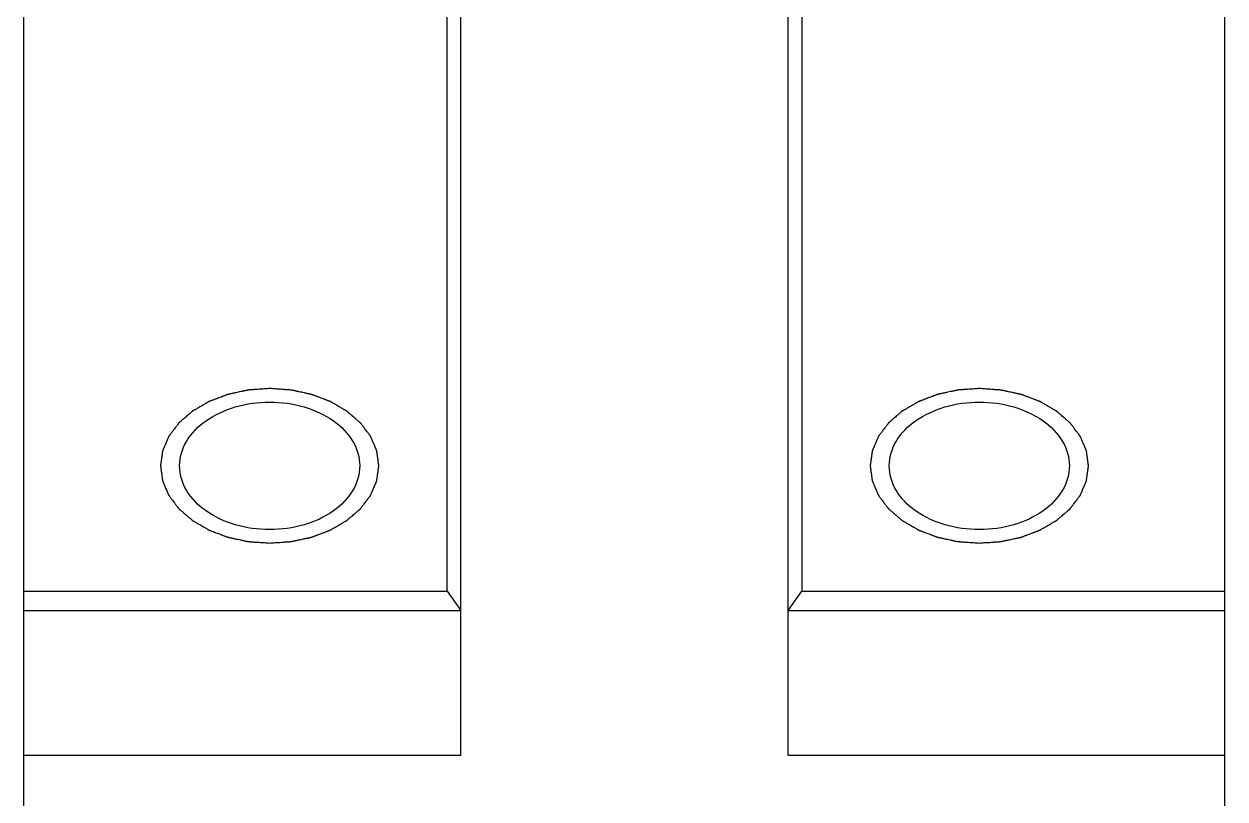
# Model space of a CAD drawing. Header units: millimetres. Extents: x 0 to 594, y 0 to 420.
# Drawn here: x 491.91 to 502.91, y 374.19 to 381.28 of the extents above; entities that cross this region are included whole.
import ezdxf

# ---------------------------------------------------------------- set-up
doc = ezdxf.new("R2010")
doc.units = ezdxf.units.MM
doc.header["$LTSCALE"] = 32.67
doc.layers.get('0').update_dxf_attribs({"linetype": 'CONTINUOUS'})
doc.layers.add('AXIS', color=7, linetype='CONTINUOUS')

msp = doc.modelspace()

# ---------------------------------------------------------------- linework, layer by layer
at = {"color": 7, "linetype": 'CONTINUOUS'}
for p, q in [((491.914, 332.038), (491.914, 388.373)), ((495.789, 376.087), (495.789, 388.373)), ((499.039, 388.373), (499.039, 376.087)), ((502.914, 332.038), (502.914, 388.373)), ((495.914, 374.584), (495.914, 388.284)), ((498.914, 374.584), (498.914, 388.284)), ((491.914, 376.087), (495.789, 376.087)), ((495.789, 376.087), (495.914, 375.91)), ((498.914, 375.91), (499.039, 376.087)), ((499.039, 376.087), (502.914, 376.087)), ((491.914, 375.91), (495.914, 375.91)), ((498.914, 375.91), (502.914, 375.91)), ((495.914, 374.584), (491.914, 374.584)), ((502.914, 374.584), (498.914, 374.584))]:
    msp.add_line(p, q, dxfattribs=at)
at = {"color": 2, "linetype": 'CONTINUOUS'}
for points in [[(494.164, 377.943), (494.148, 377.942), (494.124, 377.94), (494.091, 377.938), (494.067, 377.936), (494.047, 377.935), (494.031, 377.934), (494.019, 377.933), (494.006, 377.932), (493.996, 377.931), (493.988, 377.931), (493.983, 377.93), (493.979, 377.93), (493.976, 377.93), (493.974, 377.93), (493.972, 377.93), (493.97, 377.93), (493.969, 377.929), (493.967, 377.929), (493.964, 377.928), (493.961, 377.928), (493.957, 377.927), (493.952, 377.926), (493.945, 377.924), (493.935, 377.922), (493.923, 377.919), (493.912, 377.917), (493.896, 377.914), (493.877, 377.91), (493.857, 377.905), (493.842, 377.902), (493.83, 377.9), (493.818, 377.897), (493.808, 377.895), (493.801, 377.893), (493.796, 377.892), (493.792, 377.891), (493.789, 377.891), (493.787, 377.89), (493.785, 377.89), (493.784, 377.89), (493.783, 377.89), (493.782, 377.889), (493.782, 377.889), (493.78, 377.888), (493.778, 377.888), (493.775, 377.887), (493.771, 377.885), (493.767, 377.883), (493.76, 377.881), (493.751, 377.877), (493.74, 377.873), (493.729, 377.869), (493.715, 377.864), (493.697, 377.857), (493.679, 377.85), (493.665, 377.845), (493.654, 377.841), (493.643, 377.837), (493.634, 377.834), (493.627, 377.831), (493.622, 377.829), (493.619, 377.828), (493.616, 377.827), (493.614, 377.826), (493.612, 377.825), (493.612, 377.825), (493.611, 377.825), (493.61, 377.824), (493.609, 377.824), (493.608, 377.823), (493.606, 377.822), (493.604, 377.821), (493.6, 377.819), (493.596, 377.816), (493.59, 377.813), (493.582, 377.808), (493.572, 377.803), (493.563, 377.797), (493.55, 377.79), (493.534, 377.78), (493.518, 377.771), (493.505, 377.764), (493.496, 377.758), (493.486, 377.752), (493.478, 377.748), (493.472, 377.744), (493.468, 377.742), (493.464, 377.74), (493.462, 377.739), (493.46, 377.737), (493.459, 377.737), (493.458, 377.736), (493.457, 377.736), (493.457, 377.735), (493.456, 377.735), (493.455, 377.734), (493.453, 377.732), (493.451, 377.731), (493.449, 377.729), (493.445, 377.726), (493.44, 377.721), (493.434, 377.716), (493.426, 377.709), (493.418, 377.702), (493.408, 377.694), (493.395, 377.682), (493.382, 377.671), (493.372, 377.663), (493.364, 377.656), (493.356, 377.649), (493.35, 377.644), (493.345, 377.639), (493.342, 377.636), (493.339, 377.634), (493.337, 377.633), (493.335, 377.631), (493.334, 377.63), (493.334, 377.63), (493.333, 377.629), (493.333, 377.629), (493.332, 377.628), (493.332, 377.627), (493.33, 377.625), (493.329, 377.623), (493.327, 377.621), (493.325, 377.618), (493.321, 377.613), (493.316, 377.606), (493.31, 377.599), (493.304, 377.591), (493.297, 377.581), (493.287, 377.568), (493.278, 377.556), (493.27, 377.546), (493.264, 377.538), (493.258, 377.53), (493.253, 377.524), (493.25, 377.519), (493.247, 377.516), (493.245, 377.513), (493.244, 377.511), (493.243, 377.51), (493.242, 377.509), (493.241, 377.508), (493.241, 377.508), (493.241, 377.507), (493.24, 377.506), (493.24, 377.505), (493.239, 377.503), (493.238, 377.501), (493.237, 377.499), (493.236, 377.495), (493.233, 377.49), (493.23, 377.483), (493.227, 377.475), (493.223, 377.466), (493.218, 377.455), (493.212, 377.442), (493.207, 377.428), (493.202, 377.417), (493.198, 377.409), (493.195, 377.4), (493.192, 377.393), (493.189, 377.388), (493.188, 377.385), (493.187, 377.382), (493.186, 377.38), (493.185, 377.378), (493.184, 377.377), (493.184, 377.376), (493.184, 377.376), (493.184, 377.375), (493.184, 377.374), (493.184, 377.373), (493.183, 377.371), (493.183, 377.369), (493.183, 377.366), (493.182, 377.362), (493.181, 377.357), (493.18, 377.349), (493.179, 377.341), (493.178, 377.332), (493.176, 377.32), (493.174, 377.306), (493.172, 377.291), (493.17, 377.279), (493.169, 377.271), (493.168, 377.262), (493.167, 377.255), (493.166, 377.249), (493.166, 377.245), (493.165, 377.242), (493.165, 377.24), (493.165, 377.238), (493.164, 377.237), (493.164, 377.236), (493.164, 377.236), (493.164, 377.235), (493.164, 377.235), (493.165, 377.233), (493.165, 377.232), (493.165, 377.229), (493.166, 377.227), (493.166, 377.223), (493.167, 377.217), (493.168, 377.21), (493.169, 377.201), (493.17, 377.193), (493.172, 377.181), (493.174, 377.167), (493.176, 377.153), (493.177, 377.141), (493.178, 377.133), (493.18, 377.124), (493.181, 377.117), (493.181, 377.111), (493.182, 377.108), (493.182, 377.105), (493.183, 377.103), (493.183, 377.101), (493.183, 377.1), (493.183, 377.099), (493.183, 377.098), (493.183, 377.098), (493.184, 377.097), (493.184, 377.096), (493.185, 377.094), (493.186, 377.092), (493.187, 377.09), (493.189, 377.086), (493.191, 377.081), (493.194, 377.074), (493.197, 377.065), (493.201, 377.057), (493.206, 377.046), (493.211, 377.032), (493.217, 377.019), (493.222, 377.008), (493.226, 376.999), (493.229, 376.991), (493.232, 376.984), (493.234, 376.979), (493.236, 376.975), (493.237, 376.973), (493.238, 376.97), (493.239, 376.969), (493.239, 376.968), (493.239, 376.967), (493.24, 376.966), (493.24, 376.966), (493.24, 376.965), (493.241, 376.964), (493.243, 376.963), (493.244, 376.961), (493.246, 376.958), (493.248, 376.955), (493.252, 376.95), (493.257, 376.944), (493.263, 376.936), (493.268, 376.928), (493.276, 376.918), (493.285, 376.905), (493.295, 376.893), (493.303, 376.883), (493.308, 376.875), (493.314, 376.867), (493.319, 376.861), (493.323, 376.856), (493.325, 376.853), (493.327, 376.85), (493.328, 376.848), (493.33, 376.847), (493.33, 376.846), (493.331, 376.845), (493.331, 376.844), (493.332, 376.844), (493.332, 376.844), (493.334, 376.843), (493.335, 376.841), (493.337, 376.839), (493.34, 376.837), (493.343, 376.834), (493.348, 376.83), (493.355, 376.824), (493.363, 376.817), (493.371, 376.811), (493.381, 376.801), (493.394, 376.79), (493.407, 376.779), (493.418, 376.77), (493.426, 376.763), (493.434, 376.756), (493.44, 376.751), (493.445, 376.746), (493.449, 376.743), (493.451, 376.741), (493.453, 376.739), (493.455, 376.738), (493.456, 376.737), (493.457, 376.736), (493.457, 376.736), (493.458, 376.735), (493.458, 376.735), (493.46, 376.734), (493.462, 376.733), (493.464, 376.732), (493.467, 376.73), (493.471, 376.728), (493.478, 376.724), (493.485, 376.719), (493.495, 376.714), (493.504, 376.708), (493.517, 376.701), (493.533, 376.692), (493.548, 376.683), (493.561, 376.676), (493.57, 376.67), (493.58, 376.665), (493.587, 376.66), (493.594, 376.656), (493.598, 376.654), (493.601, 376.652), (493.603, 376.651), (493.605, 376.65), (493.607, 376.649), (493.607, 376.649), (493.608, 376.648), (493.609, 376.648), (493.609, 376.648), (493.611, 376.647), (493.613, 376.646), (493.616, 376.645), (493.62, 376.644), (493.624, 376.642), (493.631, 376.639), (493.64, 376.636), (493.651, 376.632), (493.662, 376.628), (493.676, 376.622), (493.694, 376.616), (493.712, 376.609), (493.726, 376.603), (493.737, 376.599), (493.748, 376.595), (493.757, 376.592), (493.764, 376.589), (493.768, 376.587), (493.772, 376.586), (493.775, 376.585), (493.777, 376.584), (493.778, 376.584), (493.779, 376.583), (493.78, 376.583), (493.781, 376.583), (493.782, 376.583), (493.783, 376.582), (493.786, 376.582), (493.789, 376.581), (493.793, 376.58), (493.797, 376.579), (493.805, 376.578), (493.815, 376.575), (493.827, 376.573), (493.838, 376.57), (493.854, 376.567), (493.873, 376.563), (493.893, 376.559), (493.908, 376.555), (493.92, 376.553), (493.932, 376.55), (493.941, 376.548), (493.949, 376.546), (493.954, 376.545), (493.958, 376.545), (493.961, 376.544), (493.963, 376.543), (493.965, 376.543), (493.967, 376.543), (493.968, 376.543), (493.97, 376.542), (493.973, 376.542), (493.976, 376.542), (493.98, 376.542), (493.985, 376.541), (493.993, 376.541), (494.004, 376.54), (494.016, 376.539), (494.028, 376.538), (494.045, 376.537), (494.065, 376.536), (494.09, 376.534), (494.123, 376.532), (494.148, 376.53), (494.164, 376.529)], [(494.164, 376.529), (494.18, 376.53), (494.205, 376.532), (494.237, 376.534), (494.261, 376.535), (494.282, 376.537), (494.298, 376.538), (494.31, 376.539), (494.322, 376.54), (494.332, 376.54), (494.34, 376.541), (494.345, 376.541), (494.349, 376.542), (494.352, 376.542), (494.355, 376.542), (494.357, 376.542), (494.358, 376.542), (494.36, 376.543), (494.362, 376.543), (494.364, 376.543), (494.367, 376.544), (494.371, 376.545), (494.376, 376.546), (494.384, 376.548), (494.393, 376.55), (494.405, 376.552), (494.417, 376.555), (494.432, 376.558), (494.452, 376.562), (494.471, 376.566), (494.487, 376.57), (494.499, 376.572), (494.51, 376.575), (494.52, 376.577), (494.528, 376.578), (494.533, 376.579), (494.537, 376.58), (494.539, 376.581), (494.542, 376.581), (494.544, 376.582), (494.545, 376.582), (494.545, 376.582), (494.546, 376.582), (494.547, 376.583), (494.548, 376.583), (494.551, 376.584), (494.553, 376.585), (494.557, 376.586), (494.561, 376.588), (494.569, 376.591), (494.578, 376.594), (494.588, 376.598), (494.599, 376.602), (494.613, 376.608), (494.631, 376.614), (494.649, 376.621), (494.664, 376.627), (494.675, 376.631), (494.685, 376.635), (494.694, 376.638), (494.701, 376.641), (494.706, 376.642), (494.71, 376.644), (494.712, 376.645), (494.714, 376.646), (494.716, 376.646), (494.717, 376.647), (494.718, 376.647), (494.718, 376.647), (494.719, 376.648), (494.72, 376.648), (494.722, 376.65), (494.725, 376.651), (494.728, 376.653), (494.732, 376.655), (494.738, 376.659), (494.746, 376.664), (494.756, 376.669), (494.766, 376.675), (494.778, 376.682), (494.794, 376.691), (494.81, 376.701), (494.823, 376.708), (494.833, 376.714), (494.842, 376.719), (494.851, 376.724), (494.857, 376.727), (494.861, 376.73), (494.864, 376.732), (494.867, 376.733), (494.869, 376.734), (494.87, 376.735), (494.871, 376.735), (494.871, 376.736), (494.872, 376.736), (494.872, 376.737), (494.874, 376.738), (494.875, 376.739), (494.877, 376.741), (494.88, 376.743), (494.883, 376.746), (494.888, 376.75), (494.895, 376.756), (494.902, 376.762), (494.91, 376.769), (494.92, 376.778), (494.933, 376.789), (494.946, 376.8), (494.956, 376.809), (494.964, 376.816), (494.972, 376.822), (494.978, 376.828), (494.984, 376.832), (494.987, 376.835), (494.989, 376.837), (494.991, 376.839), (494.993, 376.841), (494.994, 376.841), (494.995, 376.842), (494.995, 376.842), (494.996, 376.843), (494.996, 376.844), (494.997, 376.845), (494.998, 376.846), (495, 376.848), (495.001, 376.851), (495.004, 376.854), (495.008, 376.859), (495.012, 376.865), (495.018, 376.873), (495.024, 376.88), (495.032, 376.891), (495.041, 376.903), (495.051, 376.916), (495.059, 376.926), (495.064, 376.934), (495.07, 376.941), (495.075, 376.948), (495.079, 376.953), (495.081, 376.956), (495.083, 376.958), (495.085, 376.96), (495.086, 376.962), (495.087, 376.963), (495.087, 376.964), (495.087, 376.964), (495.088, 376.965), (495.088, 376.965), (495.088, 376.966), (495.089, 376.968), (495.09, 376.97), (495.091, 376.973), (495.093, 376.976), (495.095, 376.982), (495.098, 376.989), (495.102, 376.997), (495.105, 377.005), (495.11, 377.016), (495.116, 377.03), (495.122, 377.044), (495.127, 377.055), (495.13, 377.063), (495.134, 377.071), (495.137, 377.078), (495.139, 377.084), (495.141, 377.087), (495.142, 377.09), (495.143, 377.092), (495.143, 377.094), (495.144, 377.095), (495.144, 377.096), (495.145, 377.096), (495.145, 377.097), (495.145, 377.097), (495.145, 377.099), (495.145, 377.1), (495.145, 377.103), (495.146, 377.106), (495.146, 377.109), (495.147, 377.115), (495.148, 377.122), (495.149, 377.131), (495.151, 377.14), (495.152, 377.151), (495.154, 377.166), (495.156, 377.18), (495.158, 377.192), (495.159, 377.201), (495.161, 377.21), (495.162, 377.217), (495.162, 377.223), (495.163, 377.226), (495.163, 377.229), (495.164, 377.231), (495.164, 377.233), (495.164, 377.235), (495.164, 377.235), (495.164, 377.236), (495.164, 377.236), (495.164, 377.237), (495.164, 377.238), (495.164, 377.24), (495.163, 377.242), (495.163, 377.245), (495.162, 377.249), (495.162, 377.254), (495.161, 377.262), (495.159, 377.27), (495.158, 377.279), (495.157, 377.29), (495.155, 377.304), (495.153, 377.319), (495.151, 377.33), (495.15, 377.339), (495.149, 377.347), (495.148, 377.355), (495.147, 377.36), (495.146, 377.364), (495.146, 377.367), (495.146, 377.369), (495.146, 377.371), (495.145, 377.372), (495.145, 377.373), (495.145, 377.373), (495.145, 377.374), (495.145, 377.374), (495.144, 377.376), (495.143, 377.377), (495.143, 377.379), (495.141, 377.382), (495.14, 377.386), (495.138, 377.391), (495.135, 377.398), (495.131, 377.406), (495.128, 377.414), (495.123, 377.425), (495.117, 377.439), (495.111, 377.453), (495.106, 377.464), (495.103, 377.472), (495.099, 377.481), (495.096, 377.487), (495.094, 377.493), (495.093, 377.496), (495.091, 377.499), (495.091, 377.501), (495.09, 377.503), (495.089, 377.504), (495.089, 377.505), (495.089, 377.505), (495.088, 377.506), (495.088, 377.506), (495.087, 377.507), (495.086, 377.509), (495.084, 377.511), (495.083, 377.514), (495.08, 377.517), (495.076, 377.522), (495.072, 377.528), (495.066, 377.536), (495.06, 377.543), (495.052, 377.554), (495.043, 377.566), (495.033, 377.579), (495.026, 377.589), (495.02, 377.597), (495.014, 377.604), (495.01, 377.611), (495.006, 377.616), (495.003, 377.619), (495.001, 377.621), (495, 377.623), (494.999, 377.625), (494.998, 377.626), (494.997, 377.627), (494.997, 377.627), (494.997, 377.628), (494.996, 377.628), (494.995, 377.629), (494.993, 377.631), (494.991, 377.632), (494.989, 377.634), (494.985, 377.637), (494.98, 377.642), (494.974, 377.648), (494.966, 377.654), (494.958, 377.661), (494.947, 377.67), (494.934, 377.681), (494.921, 377.693), (494.911, 377.702), (494.903, 377.709), (494.895, 377.715), (494.888, 377.721), (494.883, 377.726), (494.88, 377.728), (494.877, 377.731), (494.875, 377.732), (494.874, 377.734), (494.872, 377.735), (494.872, 377.735), (494.871, 377.736), (494.871, 377.736), (494.87, 377.737), (494.869, 377.737), (494.867, 377.739), (494.864, 377.74), (494.861, 377.742), (494.857, 377.744), (494.851, 377.748), (494.843, 377.752), (494.834, 377.758), (494.824, 377.763), (494.812, 377.77), (494.796, 377.78), (494.78, 377.789), (494.768, 377.796), (494.758, 377.802), (494.749, 377.807), (494.741, 377.812), (494.735, 377.815), (494.731, 377.817), (494.728, 377.819), (494.725, 377.821), (494.723, 377.822), (494.722, 377.823), (494.721, 377.823), (494.721, 377.823), (494.72, 377.824), (494.719, 377.824), (494.717, 377.825), (494.715, 377.825), (494.712, 377.826), (494.709, 377.828), (494.704, 377.83), (494.697, 377.832), (494.688, 377.836), (494.678, 377.84), (494.667, 377.844), (494.652, 377.849), (494.635, 377.856), (494.617, 377.863), (494.602, 377.868), (494.592, 377.872), (494.581, 377.876), (494.572, 377.88), (494.565, 377.883), (494.56, 377.884), (494.557, 377.886), (494.554, 377.887), (494.552, 377.887), (494.55, 377.888), (494.549, 377.888), (494.549, 377.889), (494.548, 377.889), (494.547, 377.889), (494.545, 377.889), (494.543, 377.89), (494.54, 377.891), (494.536, 377.891), (494.531, 377.892), (494.523, 377.894), (494.514, 377.896), (494.502, 377.899), (494.49, 377.901), (494.475, 377.905), (494.455, 377.909), (494.436, 377.913), (494.42, 377.916), (494.409, 377.919), (494.397, 377.921), (494.387, 377.924), (494.379, 377.925), (494.375, 377.926), (494.371, 377.927), (494.368, 377.928), (494.365, 377.928), (494.363, 377.929), (494.362, 377.929), (494.36, 377.929), (494.358, 377.929), (494.356, 377.929), (494.353, 377.93), (494.348, 377.93), (494.343, 377.93), (494.335, 377.931), (494.325, 377.932), (494.312, 377.932), (494.3, 377.933), (494.284, 377.934), (494.263, 377.936), (494.238, 377.938), (494.205, 377.94), (494.181, 377.942), (494.164, 377.943)], [(500.664, 377.943), (500.648, 377.942), (500.624, 377.94), (500.591, 377.938), (500.567, 377.936), (500.547, 377.935), (500.531, 377.934), (500.519, 377.933), (500.506, 377.932), (500.496, 377.931), (500.488, 377.931), (500.483, 377.93), (500.479, 377.93), (500.476, 377.93), (500.474, 377.93), (500.472, 377.93), (500.47, 377.93), (500.469, 377.929), (500.467, 377.929), (500.464, 377.928), (500.461, 377.928), (500.457, 377.927), (500.452, 377.926), (500.445, 377.924), (500.435, 377.922), (500.423, 377.919), (500.412, 377.917), (500.396, 377.914), (500.377, 377.91), (500.357, 377.905), (500.342, 377.902), (500.33, 377.9), (500.318, 377.897), (500.308, 377.895), (500.301, 377.893), (500.296, 377.892), (500.292, 377.891), (500.289, 377.891), (500.287, 377.89), (500.285, 377.89), (500.284, 377.89), (500.283, 377.89), (500.282, 377.889), (500.282, 377.889), (500.28, 377.888), (500.278, 377.888), (500.275, 377.887), (500.271, 377.885), (500.267, 377.883), (500.26, 377.881), (500.251, 377.877), (500.24, 377.873), (500.229, 377.869), (500.215, 377.864), (500.197, 377.857), (500.179, 377.85), (500.165, 377.845), (500.154, 377.841), (500.143, 377.837), (500.134, 377.834), (500.127, 377.831), (500.122, 377.829), (500.119, 377.828), (500.116, 377.827), (500.114, 377.826), (500.112, 377.825), (500.112, 377.825), (500.111, 377.825), (500.11, 377.824), (500.109, 377.824), (500.108, 377.823), (500.106, 377.822), (500.104, 377.821), (500.1, 377.819), (500.096, 377.816), (500.09, 377.813), (500.082, 377.808), (500.072, 377.803), (500.063, 377.797), (500.05, 377.79), (500.034, 377.78), (500.018, 377.771), (500.005, 377.764), (499.996, 377.758), (499.986, 377.752), (499.978, 377.748), (499.972, 377.744), (499.968, 377.742), (499.964, 377.74), (499.962, 377.739), (499.96, 377.737), (499.959, 377.737), (499.958, 377.736), (499.957, 377.736), (499.957, 377.735), (499.956, 377.735), (499.955, 377.734), (499.953, 377.732), (499.951, 377.731), (499.949, 377.729), (499.945, 377.726), (499.94, 377.721), (499.934, 377.716), (499.926, 377.709), (499.918, 377.702), (499.908, 377.694), (499.895, 377.682), (499.882, 377.671), (499.872, 377.663), (499.864, 377.656), (499.856, 377.649), (499.85, 377.644), (499.845, 377.639), (499.842, 377.636), (499.839, 377.634), (499.837, 377.633), (499.835, 377.631), (499.834, 377.63), (499.834, 377.63), (499.833, 377.629), (499.833, 377.629), (499.832, 377.628), (499.832, 377.627), (499.83, 377.625), (499.829, 377.623), (499.827, 377.621), (499.825, 377.618), (499.821, 377.613), (499.816, 377.606), (499.81, 377.599), (499.804, 377.591), (499.797, 377.581), (499.787, 377.568), (499.778, 377.556), (499.77, 377.546), (499.764, 377.538), (499.758, 377.53), (499.753, 377.524), (499.75, 377.519), (499.747, 377.516), (499.745, 377.513), (499.744, 377.511), (499.743, 377.51), (499.742, 377.509), (499.741, 377.508), (499.741, 377.508), (499.741, 377.507), (499.74, 377.506), (499.74, 377.505), (499.739, 377.503), (499.738, 377.501), (499.737, 377.499), (499.736, 377.495), (499.733, 377.49), (499.73, 377.483), (499.727, 377.475), (499.723, 377.466), (499.718, 377.455), (499.712, 377.442), (499.707, 377.428), (499.702, 377.417), (499.698, 377.409), (499.695, 377.4), (499.692, 377.393), (499.689, 377.388), (499.688, 377.385), (499.687, 377.382), (499.686, 377.38), (499.685, 377.378), (499.684, 377.377), (499.684, 377.376), (499.684, 377.376), (499.684, 377.375), (499.684, 377.374), (499.684, 377.373), (499.683, 377.371), (499.683, 377.369), (499.683, 377.366), (499.682, 377.362), (499.681, 377.357), (499.68, 377.349), (499.679, 377.341), (499.678, 377.332), (499.676, 377.32), (499.674, 377.306), (499.672, 377.291), (499.67, 377.279), (499.669, 377.271), (499.668, 377.262), (499.667, 377.255), (499.666, 377.249), (499.666, 377.245), (499.665, 377.242), (499.665, 377.24), (499.665, 377.238), (499.664, 377.237), (499.664, 377.236), (499.664, 377.236), (499.664, 377.235), (499.664, 377.235), (499.665, 377.233), (499.665, 377.232), (499.665, 377.229), (499.666, 377.227), (499.666, 377.223), (499.667, 377.217), (499.668, 377.21), (499.669, 377.201), (499.67, 377.193), (499.672, 377.181), (499.674, 377.167), (499.676, 377.153), (499.677, 377.141), (499.678, 377.133), (499.68, 377.124), (499.681, 377.117), (499.681, 377.111), (499.682, 377.108), (499.682, 377.105), (499.683, 377.103), (499.683, 377.101), (499.683, 377.1), (499.683, 377.099), (499.683, 377.098), (499.683, 377.098), (499.684, 377.097), (499.684, 377.096), (499.685, 377.094), (499.686, 377.092), (499.687, 377.09), (499.689, 377.086), (499.691, 377.081), (499.694, 377.074), (499.697, 377.065), (499.701, 377.057), (499.706, 377.046), (499.711, 377.032), (499.717, 377.019), (499.722, 377.008), (499.726, 376.999), (499.729, 376.991), (499.732, 376.984), (499.734, 376.979), (499.736, 376.975), (499.737, 376.973), (499.738, 376.97), (499.739, 376.969), (499.739, 376.968), (499.739, 376.967), (499.74, 376.966), (499.74, 376.966), (499.74, 376.965), (499.741, 376.964), (499.743, 376.963), (499.744, 376.961), (499.746, 376.958), (499.748, 376.955), (499.752, 376.95), (499.757, 376.944), (499.763, 376.936), (499.768, 376.928), (499.776, 376.918), (499.785, 376.905), (499.795, 376.893), (499.803, 376.883), (499.808, 376.875), (499.814, 376.867), (499.819, 376.861), (499.823, 376.856), (499.825, 376.853), (499.827, 376.85), (499.828, 376.848), (499.83, 376.847), (499.83, 376.846), (499.831, 376.845), (499.831, 376.844), (499.832, 376.844), (499.832, 376.844), (499.834, 376.843), (499.835, 376.841), (499.837, 376.839), (499.84, 376.837), (499.843, 376.834), (499.848, 376.83), (499.855, 376.824), (499.863, 376.817), (499.871, 376.811), (499.881, 376.801), (499.894, 376.79), (499.907, 376.779), (499.918, 376.77), (499.926, 376.763), (499.934, 376.756), (499.94, 376.751), (499.945, 376.746), (499.949, 376.743), (499.951, 376.741), (499.953, 376.739), (499.955, 376.738), (499.956, 376.737), (499.957, 376.736), (499.957, 376.736), (499.958, 376.735), (499.958, 376.735), (499.96, 376.734), (499.962, 376.733), (499.964, 376.732), (499.967, 376.73), (499.971, 376.728), (499.978, 376.724), (499.985, 376.719), (499.995, 376.714), (500.004, 376.708), (500.017, 376.701), (500.033, 376.692), (500.048, 376.683), (500.061, 376.676), (500.07, 376.67), (500.08, 376.665), (500.087, 376.66), (500.094, 376.656), (500.098, 376.654), (500.101, 376.652), (500.103, 376.651), (500.105, 376.65), (500.107, 376.649), (500.107, 376.649), (500.108, 376.648), (500.109, 376.648), (500.109, 376.648), (500.111, 376.647), (500.113, 376.646), (500.116, 376.645), (500.12, 376.644), (500.124, 376.642), (500.131, 376.639), (500.14, 376.636), (500.151, 376.632), (500.162, 376.628), (500.176, 376.622), (500.194, 376.616), (500.212, 376.609), (500.226, 376.603), (500.237, 376.599), (500.248, 376.595), (500.257, 376.592), (500.264, 376.589), (500.268, 376.587), (500.272, 376.586), (500.275, 376.585), (500.277, 376.584), (500.278, 376.584), (500.279, 376.583), (500.28, 376.583), (500.281, 376.583), (500.282, 376.583), (500.283, 376.582), (500.286, 376.582), (500.289, 376.581), (500.293, 376.58), (500.297, 376.579), (500.305, 376.578), (500.315, 376.575), (500.327, 376.573), (500.338, 376.57), (500.354, 376.567), (500.373, 376.563), (500.393, 376.559), (500.408, 376.555), (500.42, 376.553), (500.432, 376.55), (500.441, 376.548), (500.449, 376.546), (500.454, 376.545), (500.458, 376.545), (500.461, 376.544), (500.463, 376.543), (500.465, 376.543), (500.467, 376.543), (500.468, 376.543), (500.47, 376.542), (500.473, 376.542), (500.476, 376.542), (500.48, 376.542), (500.485, 376.541), (500.493, 376.541), (500.504, 376.54), (500.516, 376.539), (500.528, 376.538), (500.545, 376.537), (500.565, 376.536), (500.59, 376.534), (500.623, 376.532), (500.648, 376.53), (500.664, 376.529)], [(500.664, 376.529), (500.68, 376.53), (500.705, 376.532), (500.737, 376.534), (500.761, 376.535), (500.782, 376.537), (500.798, 376.538), (500.81, 376.539), (500.822, 376.54), (500.832, 376.54), (500.84, 376.541), (500.845, 376.541), (500.849, 376.542), (500.852, 376.542), (500.855, 376.542), (500.857, 376.542), (500.858, 376.542), (500.86, 376.543), (500.862, 376.543), (500.864, 376.543), (500.867, 376.544), (500.871, 376.545), (500.876, 376.546), (500.884, 376.548), (500.893, 376.55), (500.905, 376.552), (500.917, 376.555), (500.932, 376.558), (500.952, 376.562), (500.971, 376.566), (500.987, 376.57), (500.999, 376.572), (501.01, 376.575), (501.02, 376.577), (501.028, 376.578), (501.033, 376.579), (501.037, 376.58), (501.039, 376.581), (501.042, 376.581), (501.044, 376.582), (501.045, 376.582), (501.045, 376.582), (501.046, 376.582), (501.047, 376.583), (501.048, 376.583), (501.051, 376.584), (501.053, 376.585), (501.057, 376.586), (501.061, 376.588), (501.069, 376.591), (501.078, 376.594), (501.088, 376.598), (501.099, 376.602), (501.113, 376.608), (501.131, 376.614), (501.149, 376.621), (501.164, 376.627), (501.175, 376.631), (501.185, 376.635), (501.194, 376.638), (501.201, 376.641), (501.206, 376.642), (501.21, 376.644), (501.212, 376.645), (501.214, 376.646), (501.216, 376.646), (501.217, 376.647), (501.218, 376.647), (501.218, 376.647), (501.219, 376.648), (501.22, 376.648), (501.222, 376.65), (501.225, 376.651), (501.228, 376.653), (501.232, 376.655), (501.238, 376.659), (501.246, 376.664), (501.256, 376.669), (501.266, 376.675), (501.278, 376.682), (501.294, 376.691), (501.31, 376.701), (501.323, 376.708), (501.333, 376.714), (501.342, 376.719), (501.351, 376.724), (501.357, 376.727), (501.361, 376.73), (501.364, 376.732), (501.367, 376.733), (501.369, 376.734), (501.37, 376.735), (501.371, 376.735), (501.371, 376.736), (501.372, 376.736), (501.372, 376.737), (501.374, 376.738), (501.375, 376.739), (501.377, 376.741), (501.38, 376.743), (501.383, 376.746), (501.388, 376.75), (501.395, 376.756), (501.402, 376.762), (501.41, 376.769), (501.42, 376.778), (501.433, 376.789), (501.446, 376.8), (501.456, 376.809), (501.464, 376.816), (501.472, 376.822), (501.478, 376.828), (501.484, 376.832), (501.487, 376.835), (501.489, 376.837), (501.491, 376.839), (501.493, 376.841), (501.494, 376.841), (501.495, 376.842), (501.495, 376.842), (501.496, 376.843), (501.496, 376.844), (501.497, 376.845), (501.498, 376.846), (501.5, 376.848), (501.501, 376.851), (501.504, 376.854), (501.508, 376.859), (501.512, 376.865), (501.518, 376.873), (501.524, 376.88), (501.532, 376.891), (501.541, 376.903), (501.551, 376.916), (501.559, 376.926), (501.564, 376.934), (501.57, 376.941), (501.575, 376.948), (501.579, 376.953), (501.581, 376.956), (501.583, 376.958), (501.585, 376.96), (501.586, 376.962), (501.587, 376.963), (501.587, 376.964), (501.587, 376.964), (501.588, 376.965), (501.588, 376.965), (501.588, 376.966), (501.589, 376.968), (501.59, 376.97), (501.591, 376.973), (501.593, 376.976), (501.595, 376.982), (501.598, 376.989), (501.602, 376.997), (501.605, 377.005), (501.61, 377.016), (501.616, 377.03), (501.622, 377.044), (501.627, 377.055), (501.63, 377.063), (501.634, 377.071), (501.637, 377.078), (501.639, 377.084), (501.641, 377.087), (501.642, 377.09), (501.643, 377.092), (501.643, 377.094), (501.644, 377.095), (501.644, 377.096), (501.645, 377.096), (501.645, 377.097), (501.645, 377.097), (501.645, 377.099), (501.645, 377.1), (501.645, 377.103), (501.646, 377.106), (501.646, 377.109), (501.647, 377.115), (501.648, 377.122), (501.649, 377.131), (501.651, 377.14), (501.652, 377.151), (501.654, 377.166), (501.656, 377.18), (501.658, 377.192), (501.659, 377.201), (501.661, 377.21), (501.662, 377.217), (501.662, 377.223), (501.663, 377.226), (501.663, 377.229), (501.664, 377.231), (501.664, 377.233), (501.664, 377.235), (501.664, 377.235), (501.664, 377.236), (501.664, 377.236), (501.664, 377.237), (501.664, 377.238), (501.664, 377.24), (501.663, 377.242), (501.663, 377.245), (501.662, 377.249), (501.662, 377.254), (501.661, 377.262), (501.659, 377.27), (501.658, 377.279), (501.657, 377.29), (501.655, 377.304), (501.653, 377.319), (501.651, 377.33), (501.65, 377.339), (501.649, 377.347), (501.648, 377.355), (501.647, 377.36), (501.646, 377.364), (501.646, 377.367), (501.646, 377.369), (501.646, 377.371), (501.645, 377.372), (501.645, 377.373), (501.645, 377.373), (501.645, 377.374), (501.645, 377.374), (501.644, 377.376), (501.643, 377.377), (501.643, 377.379), (501.641, 377.382), (501.64, 377.386), (501.638, 377.391), (501.635, 377.398), (501.631, 377.406), (501.628, 377.414), (501.623, 377.425), (501.617, 377.439), (501.611, 377.453), (501.606, 377.464), (501.603, 377.472), (501.599, 377.481), (501.596, 377.487), (501.594, 377.493), (501.593, 377.496), (501.591, 377.499), (501.591, 377.501), (501.59, 377.503), (501.589, 377.504), (501.589, 377.505), (501.589, 377.505), (501.588, 377.506), (501.588, 377.506), (501.587, 377.507), (501.586, 377.509), (501.584, 377.511), (501.583, 377.514), (501.58, 377.517), (501.576, 377.522), (501.572, 377.528), (501.566, 377.536), (501.56, 377.543), (501.552, 377.554), (501.543, 377.566), (501.533, 377.579), (501.526, 377.589), (501.52, 377.597), (501.514, 377.604), (501.51, 377.611), (501.506, 377.616), (501.503, 377.619), (501.501, 377.621), (501.5, 377.623), (501.499, 377.625), (501.498, 377.626), (501.497, 377.627), (501.497, 377.627), (501.497, 377.628), (501.496, 377.628), (501.495, 377.629), (501.493, 377.631), (501.491, 377.632), (501.489, 377.634), (501.485, 377.637), (501.48, 377.642), (501.474, 377.648), (501.466, 377.654), (501.458, 377.661), (501.447, 377.67), (501.434, 377.681), (501.421, 377.693), (501.411, 377.702), (501.403, 377.709), (501.395, 377.715), (501.388, 377.721), (501.383, 377.726), (501.38, 377.728), (501.377, 377.731), (501.375, 377.732), (501.374, 377.734), (501.372, 377.735), (501.372, 377.735), (501.371, 377.736), (501.371, 377.736), (501.37, 377.737), (501.369, 377.737), (501.367, 377.739), (501.364, 377.74), (501.361, 377.742), (501.357, 377.744), (501.351, 377.748), (501.343, 377.752), (501.334, 377.758), (501.324, 377.763), (501.312, 377.77), (501.296, 377.78), (501.28, 377.789), (501.268, 377.796), (501.258, 377.802), (501.249, 377.807), (501.241, 377.812), (501.235, 377.815), (501.231, 377.817), (501.228, 377.819), (501.225, 377.821), (501.223, 377.822), (501.222, 377.823), (501.221, 377.823), (501.221, 377.823), (501.22, 377.824), (501.219, 377.824), (501.217, 377.825), (501.215, 377.825), (501.212, 377.826), (501.209, 377.828), (501.204, 377.83), (501.197, 377.832), (501.188, 377.836), (501.178, 377.84), (501.167, 377.844), (501.152, 377.849), (501.135, 377.856), (501.117, 377.863), (501.102, 377.868), (501.092, 377.872), (501.081, 377.876), (501.072, 377.88), (501.065, 377.883), (501.06, 377.884), (501.057, 377.886), (501.054, 377.887), (501.052, 377.887), (501.05, 377.888), (501.049, 377.888), (501.049, 377.889), (501.048, 377.889), (501.047, 377.889), (501.045, 377.889), (501.043, 377.89), (501.04, 377.891), (501.036, 377.891), (501.031, 377.892), (501.023, 377.894), (501.014, 377.896), (501.002, 377.899), (500.99, 377.901), (500.975, 377.905), (500.955, 377.909), (500.936, 377.913), (500.92, 377.916), (500.909, 377.919), (500.897, 377.921), (500.887, 377.924), (500.879, 377.925), (500.875, 377.926), (500.871, 377.927), (500.868, 377.928), (500.865, 377.928), (500.863, 377.929), (500.862, 377.929), (500.86, 377.929), (500.858, 377.929), (500.856, 377.929), (500.853, 377.93), (500.848, 377.93), (500.843, 377.93), (500.835, 377.931), (500.825, 377.932), (500.812, 377.932), (500.8, 377.933), (500.784, 377.934), (500.763, 377.936), (500.738, 377.938), (500.705, 377.94), (500.681, 377.942), (500.664, 377.943)]]:
    msp.add_open_spline(points, degree=3, knots=[0, 0, 0, 0, 0.015625, 0.023438, 0.03125, 0.039062, 0.042969, 0.046875, 0.050781, 0.054688, 0.056641, 0.058594, 0.05957, 0.060547, 0.061523, 0.062012, 0.0625, 0.062988, 0.063477, 0.064453, 0.06543, 0.066406, 0.068359, 0.070312, 0.074219, 0.078125, 0.082031, 0.085938, 0.09375, 0.101562, 0.105469, 0.109375, 0.113281, 0.117188, 0.119141, 0.121094, 0.12207, 0.123047, 0.124023, 0.124512, 0.124756, 0.125, 0.125244, 0.125488, 0.125977, 0.126953, 0.12793, 0.128906, 0.130859, 0.132812, 0.136719, 0.140625, 0.144531, 0.148438, 0.15625, 0.164062, 0.167969, 0.171875, 0.175781, 0.179688, 0.181641, 0.183594, 0.18457, 0.185547, 0.186523, 0.187012, 0.187256, 0.1875, 0.187744, 0.187988, 0.188477, 0.189453, 0.19043, 0.191406, 0.193359, 0.195312, 0.199219, 0.203125, 0.207031, 0.210938, 0.21875, 0.226562, 0.230469, 0.234375, 0.238281, 0.242188, 0.244141, 0.246094, 0.24707, 0.248047, 0.249023, 0.249512, 0.249756, 0.25, 0.250244, 0.250488, 0.250977, 0.251953, 0.25293, 0.253906, 0.255859, 0.257812, 0.261719, 0.265625, 0.269531, 0.273438, 0.28125, 0.289062, 0.292969, 0.296875, 0.300781, 0.304688, 0.306641, 0.308594, 0.30957, 0.310547, 0.311523, 0.312012, 0.312256, 0.3125, 0.312744, 0.312988, 0.313477, 0.314453, 0.31543, 0.316406, 0.318359, 0.320312, 0.324219, 0.328125, 0.332031, 0.335938, 0.34375, 0.351562, 0.355469, 0.359375, 0.363281, 0.367188, 0.369141, 0.371094, 0.37207, 0.373047, 0.374023, 0.374512, 0.374756, 0.375, 0.375244, 0.375488, 0.375977, 0.376953, 0.37793, 0.378906, 0.380859, 0.382812, 0.386719, 0.390625, 0.394531, 0.398438, 0.40625, 0.414062, 0.417969, 0.421875, 0.425781, 0.429688, 0.431641, 0.433594, 0.43457, 0.435547, 0.436523, 0.437012, 0.437256, 0.4375, 0.437744, 0.437988, 0.438477, 0.439453, 0.44043, 0.441406, 0.443359, 0.445312, 0.449219, 0.453125, 0.457031, 0.460938, 0.46875, 0.476562, 0.480469, 0.484375, 0.488281, 0.492188, 0.494141, 0.496094, 0.49707, 0.498047, 0.499023, 0.499512, 0.499756, 0.5, 0.500244, 0.500488, 0.500977, 0.501953, 0.50293, 0.503906, 0.505859, 0.507812, 0.511719, 0.515625, 0.519531, 0.523438, 0.53125, 0.539062, 0.542969, 0.546875, 0.550781, 0.554688, 0.556641, 0.558594, 0.55957, 0.560547, 0.561523, 0.562012, 0.562256, 0.5625, 0.562744, 0.562988, 0.563477, 0.564453, 0.56543, 0.566406, 0.568359, 0.570312, 0.574219, 0.578125, 0.582031, 0.585938, 0.59375, 0.601562, 0.605469, 0.609375, 0.613281, 0.617188, 0.619141, 0.621094, 0.62207, 0.623047, 0.624023, 0.624512, 0.624756, 0.625, 0.625244, 0.625488, 0.625977, 0.626953, 0.62793, 0.628906, 0.630859, 0.632812, 0.636719, 0.640625, 0.644531, 0.648438, 0.65625, 0.664062, 0.667969, 0.671875, 0.675781, 0.679688, 0.681641, 0.683594, 0.68457, 0.685547, 0.686523, 0.687012, 0.687256, 0.6875, 0.687744, 0.687988, 0.688477, 0.689453, 0.69043, 0.691406, 0.693359, 0.695312, 0.699219, 0.703125, 0.707031, 0.710938, 0.71875, 0.726562, 0.730469, 0.734375, 0.738281, 0.742188, 0.744141, 0.746094, 0.74707, 0.748047, 0.749023, 0.749512, 0.749756, 0.75, 0.750244, 0.750488, 0.750977, 0.751953, 0.75293, 0.753906, 0.755859, 0.757812, 0.761719, 0.765625, 0.769531, 0.773438, 0.78125, 0.789062, 0.792969, 0.796875, 0.800781, 0.804688, 0.806641, 0.808594, 0.80957, 0.810547, 0.811523, 0.812012, 0.812256, 0.8125, 0.812744, 0.812988, 0.813477, 0.814453, 0.81543, 0.816406, 0.818359, 0.820312, 0.824219, 0.828125, 0.832031, 0.835938, 0.84375, 0.851562, 0.855469, 0.859375, 0.863281, 0.867188, 0.869141, 0.871094, 0.87207, 0.873047, 0.874023, 0.874512, 0.874756, 0.875, 0.875244, 0.875488, 0.875977, 0.876953, 0.87793, 0.878906, 0.880859, 0.882812, 0.886719, 0.890625, 0.894531, 0.898438, 0.90625, 0.914062, 0.917969, 0.921875, 0.925781, 0.929688, 0.931641, 0.933594, 0.93457, 0.935547, 0.936523, 0.937012, 0.9375, 0.937988, 0.938477, 0.939453, 0.94043, 0.941406, 0.943359, 0.945312, 0.949219, 0.953125, 0.957031, 0.960938, 0.96875, 0.976562, 0.984375, 1, 1, 1, 1], dxfattribs=at)
at = {"layer": 'AXIS', "color": 7, "linetype": 'CONTINUOUS'}
for points, knots in [([(493.339, 377.236), (493.339, 377.313), (493.389, 377.479), (493.582, 377.669), (493.852, 377.791), (494.058, 377.819), (494.164, 377.819)], [0, 0, 0, 0, 0.209467, 0.444667, 0.711993, 1, 1, 1, 1]), ([(494.164, 377.819), (494.271, 377.819), (494.477, 377.791), (494.747, 377.669), (494.939, 377.479), (494.989, 377.313), (494.989, 377.236)], [0, 0, 0, 0, 0.288007, 0.555333, 0.790533, 1, 1, 1, 1]), ([(499.839, 377.236), (499.839, 377.313), (499.889, 377.479), (500.082, 377.669), (500.352, 377.791), (500.558, 377.819), (500.664, 377.819)], [0, 0, 0, 0, 0.209467, 0.444667, 0.711993, 1, 1, 1, 1]), ([(500.664, 377.819), (500.771, 377.819), (500.977, 377.791), (501.247, 377.669), (501.439, 377.479), (501.489, 377.313), (501.489, 377.236)], [0, 0, 0, 0, 0.288007, 0.555333, 0.790533, 1, 1, 1, 1]), ([(494.164, 376.652), (494.058, 376.652), (493.852, 376.68), (493.582, 376.802), (493.389, 376.992), (493.339, 377.159), (493.339, 377.236)], [0, 0, 0, 0, 0.288007, 0.555333, 0.790533, 1, 1, 1, 1]), ([(494.989, 377.236), (494.989, 377.159), (494.939, 376.992), (494.747, 376.802), (494.477, 376.68), (494.271, 376.652), (494.164, 376.652)], [0, 0, 0, 0, 0.209467, 0.444667, 0.711993, 1, 1, 1, 1]), ([(500.664, 376.652), (500.558, 376.652), (500.352, 376.68), (500.082, 376.802), (499.889, 376.992), (499.839, 377.159), (499.839, 377.236)], [0, 0, 0, 0, 0.288007, 0.555333, 0.790533, 1, 1, 1, 1]), ([(501.489, 377.236), (501.489, 377.159), (501.439, 376.992), (501.247, 376.802), (500.977, 376.68), (500.771, 376.652), (500.664, 376.652)], [0, 0, 0, 0, 0.209467, 0.444667, 0.711993, 1, 1, 1, 1])]:
    msp.add_open_spline(points, degree=3, knots=knots, dxfattribs=at)

doc.saveas('drawing.dxf')
